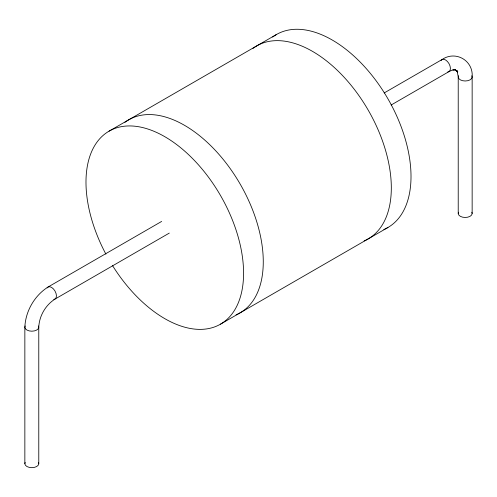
<?xml version="1.0" encoding="UTF-8"?>
<svg xmlns="http://www.w3.org/2000/svg" width="497" height="497" viewBox="0 0 497 497"><rect width="100%" height="100%" fill="white"/><g stroke="black" fill="none" stroke-linecap="round" stroke-linejoin="round"><path stroke-width="0.75" d="M109.067 131.158L276.506 34.486M161.649 221.426L48.029 287.024C34.523 295.622 25.533 311.178 24.85 327.175L24.85 463.651M384.187 92.945L442.007 59.565C455.544 50.185 473.517 60.528 472.15 76.967L472.15 213.443M169.291 233.099L54.993 299.088C45.55 305.102 39.257 315.98 38.778 327.175L38.778 463.651M391.151 105.01L448.971 71.624L452.009 70.207L454.935 69.493L452.866 69.94L455.6 70.002L453.599 69.4M220.494 324.162L387.933 227.496M454.183 69.611L455.935 70.245L457.768 71.773L456.246 70.338L457.644 72.55L456.985 70.518M457.172 71.114L458.222 76.967L458.222 213.443M124.927 122.324A111.434 64.337 60 0 1 240.194 184.12A111.434 64.337 60 0 1 236.081 314.837M105.904 254.141A111.434 64.337 60 0 1 145.876 128.419A111.434 64.337 60 0 1 241.275 293.652A111.434 64.337 60 0 1 112.415 265.41M272.673 37.026A111.434 64.337 60 0 1 387.933 98.822A111.434 64.337 60 0 1 383.821 229.539M252.973 48.402A111.434 64.337 60 0 1 368.24 110.191A111.434 64.337 60 0 1 364.121 240.915M38.449 325.951A6.964 4.019 0 0 1 31.814 331.195A6.964 4.019 0 0 1 25.179 325.951M38.449 462.427A6.964 4.019 0 0 1 31.814 467.671A6.964 4.019 0 0 1 25.179 462.427M47.14 287.918A6.964 4.019 60 0 1 54.993 291.043A6.964 4.019 60 0 1 53.775 299.411M441.112 60.46A6.964 4.019 60 0 1 448.971 63.585A6.964 4.019 60 0 1 447.747 71.953M471.821 75.749A6.964 4.019 0 0 1 465.186 80.992A6.964 4.019 0 0 1 458.551 75.749M471.821 212.225A6.964 4.019 0 0 1 465.186 217.469A6.964 4.019 0 0 1 458.551 212.225"/></g></svg>
